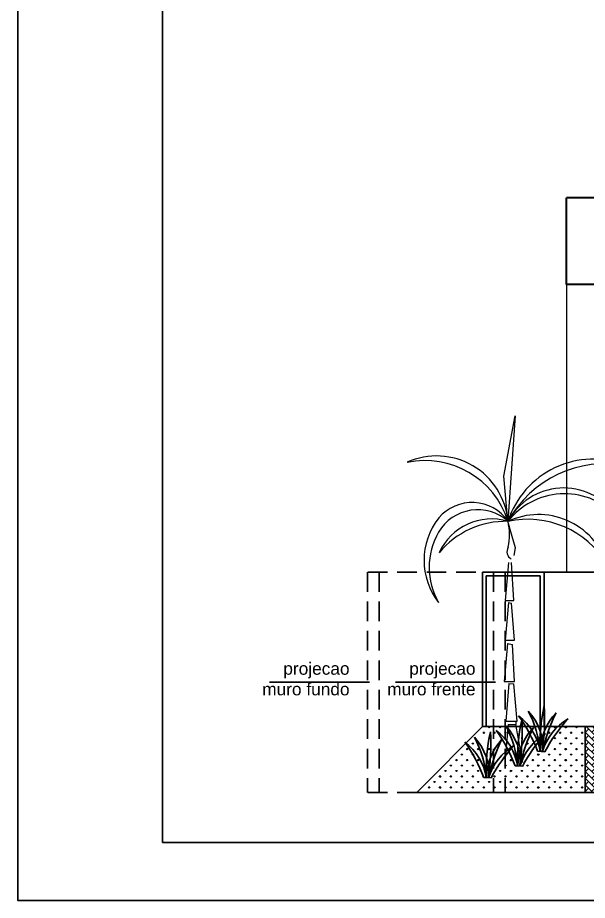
# Model space of a CAD drawing. Extents: x -165 to 197, y 154 to 653.
# Drawn here: x 10.19 to 17.57, y 449.39 to 460.81 of the extents above; entities that cross this region are included whole.
import ezdxf

# ---------------------------------------------------------------- set-up
doc = ezdxf.new("R2010")
doc.units = 0
doc.header["$MEASUREMENT"] = 0
doc.linetypes.add('HIDDEN2', pattern=[4.7625, 3.175, -1.5875])
doc.layers.get('0').update_dxf_attribs({"linetype": 'CONTINUOUS'})
for name, color, linetype, lineweight in [('AIT-LAYOUT', 9, 'CONTINUOUS', 13), ('AIT-PAREDE', 4, 'CONTINUOUS', 30), ('construir', 1, 'CONTINUOUS', 25), ('FININHA', 251, 'CONTINUOUS', 25), ('LAYOUT FIXO', 251, 'CONTINUOUS', 25), ('VEGETAÇÃO', 82, 'CONTINUOUS', 0), ('vista 4', 7, 'CONTINUOUS', 18)]:
    doc.layers.add(name, color=color, linetype=linetype, lineweight=lineweight)
for name, color, linetype in [('AIT-VEGETAÇÃO 25', 92, 'CONTINUOUS'), ('COTA', 1, 'CONTINUOUS'), ('MARGEM', 4, 'CONTINUOUS'), ('PLANTAS', 3, 'CONTINUOUS'), ('PROJECAO', 5, 'HIDDEN2'), ('REVESTIMENTO', 9, 'CONTINUOUS'), ('TEXTO', 190, 'CONTINUOUS')]:
    doc.layers.add(name, color=color, linetype=linetype)
doc.styles.add('ARIAL', font='ARIAL.TTF', dxfattribs={"height": 0.18})

# ---------------------------------------------------------------- blocks, each defined once
blk = doc.blocks.new('ney')
at = {"layer": 'VEGETAÇÃO'}
for p, q in [((-0.033, 0.582), (0.114, 1.364)), ((-0.033, 0.582), (0.114, 1.364)), ((0.114, 1.364), (0.022, 0)), ((0.114, 1.364), (0.022, 0)), ((0.022, 0), (-0.033, 0.582)), ((0.022, 0), (-0.033, 0.582)), ((0.077, -0.195), (0.022, 0)), ((0.077, -0.195), (0.022, 0)), ((0.119, -0.345), (0.077, -0.195)), ((0.119, -0.345), (0.077, -0.195)), ((0.1, -0.442), (0.119, -0.345)), ((0.1, -0.442), (0.119, -0.345)), ((0.027, -0.533), (-0.015, -1.023)), ((0.027, -0.533), (-0.015, -1.023)), ((0.096, -1.023), (0.066, -0.534)), ((0.096, -1.023), (0.066, -0.534)), ((-0.015, -1.023), (0.096, -1.023)), ((-0.015, -1.023), (0.096, -1.023)), ((0.027, -1.05), (-0.015, -1.54)), ((0.027, -1.05), (-0.015, -1.54)), ((0.027, -1.05), (0.069, -1.061)), ((0.027, -1.05), (0.069, -1.061)), ((0.108, -1.54), (0.069, -1.061)), ((0.108, -1.54), (0.069, -1.061)), ((0.016, -1.581), (-0.026, -2.071)), ((0.016, -1.581), (-0.026, -2.071)), ((-0.015, -1.54), (0.108, -1.54)), ((-0.015, -1.54), (0.108, -1.54)), ((0.016, -1.581), (0.079, -1.592)), ((0.016, -1.581), (0.079, -1.592)), ((0.108, -2.071), (0.079, -1.592)), ((0.108, -2.071), (0.079, -1.592)), ((-0.026, -2.071), (0.108, -2.071)), ((-0.026, -2.071), (0.108, -2.071)), ((0.035, -2.098), (-0.007, -2.588)), ((0.035, -2.098), (-0.007, -2.588)), ((0.035, -2.098), (0.098, -2.104)), ((0.035, -2.098), (0.098, -2.104)), ((0.14, -2.588), (0.098, -2.104)), ((0.14, -2.588), (0.098, -2.104)), ((-0.007, -2.588), (0.14, -2.588)), ((-0.007, -2.588), (0.14, -2.588)), ((0.024, -2.629), (-0.018, -3.119)), ((0.024, -2.629), (0.125, -2.628)), ((0.024, -2.629), (0.125, -2.628)), ((0.214, -3.119), (0.125, -2.628))]:
    blk.add_line(p, q, dxfattribs=at)
for centre, radius, start, end in [((-0.901, -0.082), 0.927, 5.0581, 114.2818), ((-0.901, -0.082), 0.927, 5.0581, 114.2818), ((1.126, -0.354), 1.159, 68.2647, 162.2163), ((1.126, -0.354), 1.159, 68.2647, 162.2163), ((-1.053, -0.342), 1.128, 17.6167, 101.7232), ((-1.053, -0.342), 1.128, 17.6167, 101.7232), ((1.29, -0.703), 1.45, 79.4745, 151.0064), ((1.29, -0.703), 1.45, 79.4745, 151.0064), ((0.744, -0.388), 0.819, 35.6079, 151.7657), ((0.756, -0.578), 0.934, 45.5975, 141.7761), ((-0.442, -0.323), 0.566, 34.7913, 139.7165), ((-0.369, -0.441), 0.59, 48.429, 149.2624), ((-0.369, -0.441), 0.59, 48.429, 149.2624), ((-0.175, -0.505), 0.889, 141.925, 217.9539), ((-0.188, -0.721), 0.751, 73.7271, 155.1953), ((0, -1.134), 1.134, 88.867, 140.0555), ((0.417, -0.845), 0.932, 18.1814, 115.0633), ((0.275, -1.175), 1.201, 31.1258, 102.1188), ((-0.729, -0.172), 0.771, 347.8049, 12.8913), ((-0.729, -0.172), 0.771, 347.8049, 12.8913), ((-0.09, -0.596), 0.909, 149.8671, 210.1329), ((0.122, -0.392), 0.113, 149.8689, 238.0736), ((0.122, -0.392), 0.113, 149.8689, 238.0736)]:
    blk.add_arc(centre, radius, start, end, dxfattribs=at)
at = {"layer": 'vista 4'}
blk.add_line((0.122, -2.588), (0.122, -2.629), dxfattribs=at)

msp = doc.modelspace()

# ---------------------------------------------------------------- hatches: boundary and pattern name
at = {"layer": 'AIT-VEGETAÇÃO 25'}
h = msp.add_hatch(dxfattribs=at)
h.set_pattern_fill('GRASS', color=256, scale=0.1, style=0)
h.set_pattern_definition([(90, (98.745036, -3.75195), (-0.070710678, 0.070710678), [0.01875, -0.122671356]), (45, (98.74504, -3.75195), (-0.070710678, 0.070710678), [0.01875, -0.08125]), (135, (98.74504, -3.75195), (-0.070710678, -0.070710678), [0.01875, -0.08125])])
edge = h.paths.add_edge_path()
edge.add_line((17.537, 451.641), (17.231, 451.641))
edge.add_ellipse((18.757, 450.412), major_axis=(1.768, 0.845), ratio=1, start_angle=115.6076, end_angle=126.9472)
edge.add_line((17.019, 451.317), (16.985, 451.319))
edge.add_ellipse((17.797, 451.061), major_axis=(-0.797, 0.301), ratio=0.933998, start_angle=3.2264, end_angle=3.2318)
edge.add_ellipse((16.133, 451.394), major_axis=(0.855, -0.037), ratio=0.855145, start_angle=-3.0029, end_angle=-2.9972)
edge.add_line((16.985, 451.319), (16.924, 451.323))
edge.add_ellipse((15.089, 450.634), major_axis=(-1.653, 1.052), ratio=1, start_angle=233.0528, end_angle=235.3038)
edge.add_ellipse((18.466, 450.222), major_axis=(1.768, 0.845), ratio=1, start_angle=117.7315, end_angle=126.9472)
edge.add_line((16.728, 451.128), (16.694, 451.13))
edge.add_ellipse((17.506, 450.871), major_axis=(-0.797, 0.301), ratio=0.933998, start_angle=3.2264, end_angle=3.2318)
edge.add_ellipse((15.842, 451.205), major_axis=(0.855, -0.037), ratio=0.855145, start_angle=-3.0029, end_angle=-2.9972)
edge.add_line((16.694, 451.13), (16.633, 451.134))
edge.add_ellipse((14.798, 450.445), major_axis=(-1.653, 1.052), ratio=1, start_angle=233.0528, end_angle=239.031)
edge.add_ellipse((18.061, 450.072), major_axis=(1.768, 0.845), ratio=1, start_angle=114.8693, end_angle=116.9428)
edge.add_ellipse((18.061, 450.072), major_axis=(1.768, 0.845), ratio=1, start_angle=116.9428, end_angle=126.9472)
edge.add_line((16.323, 450.977), (16.289, 450.979))
edge.add_ellipse((17.101, 450.721), major_axis=(-0.797, 0.301), ratio=0.933998, start_angle=3.2264, end_angle=3.2318)
edge.add_ellipse((15.437, 451.055), major_axis=(0.855, -0.037), ratio=0.855145, start_angle=-3.0029, end_angle=-2.9972)
edge.add_line((16.289, 450.979), (16.228, 450.983))
edge.add_ellipse((14.393, 450.294), major_axis=(-1.653, 1.052), ratio=1, start_angle=233.0528, end_angle=247.7349)
edge.add_line((15.993, 451.426), (15.359, 450.791))
edge.add_line((15.359, 450.791), (17.537, 450.791))
edge.add_line((17.537, 450.791), (17.537, 451.641))
edge = h.paths.add_edge_path(flags=17)
edge.add_ellipse((15.83, 450.973), major_axis=(0.828, 0.203), ratio=0.933998, start_angle=382.3567, end_angle=396.1023, ccw=False)
edge.add_line((16.523, 451.454), (16.536, 451.604))
edge.add_ellipse((15.371, 451.038), major_axis=(-0.859, 0.97), ratio=1, start_angle=254.3612, end_angle=256.208)
edge.add_line((16.518, 451.641), (16.209, 451.641))
edge.add_line((16.209, 451.641), (15.997, 451.429))
edge.add_ellipse((15.425, 450.822), major_axis=(0.828, 0.203), ratio=0.933998, start_angle=359.2255, end_angle=394.7513, ccw=False)
edge.add_ellipse((18.116, 451.07), major_axis=(0.129, 2.228), ratio=0.833333, start_angle=88.5241, end_angle=94.1248)
edge.add_ellipse((14.966, 450.888), major_axis=(-0.859, 0.97), ratio=1, start_angle=234.1706, end_angle=256.808)
edge.add_ellipse((15.437, 451.055), major_axis=(0.855, -0.037), ratio=0.855145, start_angle=17.1188, end_angle=40.6586, ccw=False)
edge.add_ellipse((18.116, 451.07), major_axis=(0.129, 2.228), ratio=0.833333, start_angle=79.6777, end_angle=88.5241, ccw=False)
edge.add_ellipse((14.398, 451.357), major_axis=(0.133, 2.299), ratio=0.833333, start_angle=269.8489, end_angle=278.1863, ccw=False)
edge.add_ellipse((17.113, 450.958), major_axis=(-0.849, 0.07), ratio=0.933998, start_angle=-35.8742, end_angle=-15.7234, ccw=False)
edge.add_ellipse((14.798, 450.445), major_axis=(-1.653, 1.052), ratio=1, start_angle=244.331, end_angle=248.3014)
edge = h.paths.add_edge_path(flags=17)
edge.add_line((16.701, 451.641), (16.648, 451.641))
edge.add_line((16.648, 451.641), (16.677, 451.479))
edge.add_ellipse((18.521, 451.22), major_axis=(0.129, 2.228), ratio=0.833333, start_angle=81.8755, end_angle=86.0934, ccw=False)
edge = h.paths.add_edge_path(flags=17)
edge.add_line((16.771, 451.641), (16.721, 451.641))
edge.add_ellipse((14.803, 451.507), major_axis=(0.133, 2.299), ratio=0.833333, start_angle=269.8489, end_angle=276.0966, ccw=False)
edge.add_ellipse((17.517, 451.108), major_axis=(-0.849, 0.07), ratio=0.933998, start_angle=-29.9328, end_angle=-15.7234, ccw=False)
edge.add_ellipse((15.089, 450.634), major_axis=(-1.653, 1.052), ratio=1, start_angle=240.8184, end_angle=243.398)
edge = h.paths.add_edge_path(flags=17)
edge.add_ellipse((15.089, 450.634), major_axis=(-1.653, 1.052), ratio=1, start_angle=236.6, end_angle=240.0334)
edge.add_ellipse((18.619, 450.749), major_axis=(1.467, 1.299), ratio=1, start_angle=114.6479, end_angle=124.0639)
edge.add_line((16.721, 451.237), (16.726, 451.213))
edge.add_ellipse((17.506, 450.871), major_axis=(-0.797, 0.301), ratio=0.933998, start_angle=-22.5941, end_angle=-3.2019, ccw=False)
edge = h.paths.add_edge_path(flags=17)
edge.add_ellipse((15.662, 451.228), major_axis=(-0.859, 0.97), ratio=1, start_angle=239.9133, end_angle=247.0879)
edge.add_line((16.89, 451.641), (16.816, 451.641))
edge.add_ellipse((16.121, 451.162), major_axis=(0.828, 0.203), ratio=0.933998, start_angle=378.7568, end_angle=382.1542, ccw=False)
edge.add_ellipse((17.517, 451.108), major_axis=(-0.849, 0.07), ratio=0.933998, start_angle=-36.1023, end_angle=-33.3381, ccw=False)
edge.add_ellipse((18.619, 450.749), major_axis=(1.467, 1.299), ratio=1, start_angle=111.6986, end_angle=112.9848)
edge.add_ellipse((16.121, 451.162), major_axis=(0.828, 0.203), ratio=0.933998, start_angle=367.9597, end_angle=377.9044, ccw=False)
edge.add_ellipse((17.506, 450.871), major_axis=(-0.797, 0.301), ratio=0.933998, start_angle=-27.7994, end_angle=-26.18, ccw=False)
edge = h.paths.add_edge_path(flags=17)
edge.add_line((16.966, 451.641), (16.935, 451.641))
edge.add_ellipse((16.133, 451.394), major_axis=(0.855, -0.037), ratio=0.855145, start_angle=17.1188, end_angle=22.6086, ccw=False)
edge.add_ellipse((18.812, 451.41), major_axis=(0.129, 2.228), ratio=0.833333, start_angle=86.7948, end_angle=88.5241, ccw=False)
edge = h.paths.add_edge_path(flags=16)
edge.add_line((17.036, 451.641), (17.012, 451.641))
edge.add_ellipse((15.094, 451.696), major_axis=(0.133, 2.299), ratio=0.833333, start_angle=269.8489, end_angle=271.38, ccw=False)
edge.add_ellipse((17.809, 451.298), major_axis=(-0.849, 0.07), ratio=0.933998, start_angle=-20.5347, end_angle=-15.7234, ccw=False)
edge = h.paths.add_edge_path(flags=17)
edge.add_line((17.186, 451.641), (17.081, 451.641))
edge.add_ellipse((18.911, 450.939), major_axis=(1.467, 1.299), ratio=1, start_angle=117.4612, end_angle=126.5657)
edge.add_ellipse((17.797, 451.061), major_axis=(-0.797, 0.301), ratio=0.933998, start_angle=-24.297, end_angle=1.4328, ccw=False)
at = {"layer": 'REVESTIMENTO'}
h = msp.add_hatch(dxfattribs=at)
h.set_pattern_fill('AR-HBONE', color=256, scale=0.015, style=0)
h.set_pattern_definition([(45, (98.745036, -3.75195), (0, 0.084852814), [0.18, -0.06]), (135, (98.78746, -3.70952), (0, 0.084852814), [0.18, -0.06])])
h.paths.add_polyline_path([(18.437, 450.791), (18.437, 451.641), (17.537, 451.641), (17.537, 450.791)])
h.paths.add_polyline_path([(20.037, 450.791), (20.037, 451.641), (19.137, 451.641), (19.137, 450.791)])
h.paths.add_polyline_path([(20.013, 451.627, 1.107599), (19.807, 451.562, 0.661641), (19.639, 451.625, 1.155179), (19.428, 451.705, 0.330223), (19.532, 451.753, 0.853346), (19.743, 451.673, 1.182021), (19.957, 451.749, 1.531422), (20.117, 451.675, 1.454659), (20.285, 451.612, 0.907234), (20.372, 451.751, 0.922555), (20.544, 451.798, 1.473302), (20.673, 451.627, 1.589075), (20.758, 451.874, 0.507744), (20.732, 451.769, 0.528854), (20.532, 451.642, -1.79987), (20.765, 451.671, -1.56505), (20.537, 451.738, -1.395369), (20.379, 451.61, 0.70639), (20.259, 451.514, 0.799938), (20.182, 451.687, 1.014614), (19.907, 451.753, -1.652197), (20.147, 451.759, 0.738866), (20.331, 451.751, 0.7049), (20.2, 451.584, 0.855001)], flags=17)

# ---------------------------------------------------------------- linework, layer by layer
msp.add_lwpolyline([(10.195, 493.944), (73.195, 493.944), (73.195, 449.394), (10.195, 449.394)], close=True)
at = {"layer": 'AIT-LAYOUT'}
msp.add_line((17.297, 457.361), (17.297, 453.641), dxfattribs=at)
at = {"layer": 'AIT-PAREDE'}
for p, q in [((28.281, 458.481), (17.297, 458.481)), ((17.297, 457.361), (17.297, 458.481)), ((28.281, 457.361), (17.297, 457.361))]:
    msp.add_line(p, q, dxfattribs=at)
at = {"layer": 'AIT-VEGETAÇÃO 25'}
for p, q in [((16.209, 451.641), (15.359, 450.791)), ((16.209, 451.641), (27.437, 451.641)), ((16.209, 451.641), (27.437, 451.641)), ((29.307, 450.791), (15.359, 450.791))]:
    msp.add_line(p, q, dxfattribs=at)
at = {"layer": 'COTA'}
for p, q in [((13.453, 452.216), (14.75, 452.216)), ((15.083, 452.216), (16.38, 452.216))]:
    msp.add_line(p, q, dxfattribs=at)
at = {"layer": 'FININHA'}
for p, q in [((16.209, 453.641), (18.547, 453.641)), ((16.209, 453.641), (16.209, 451.641)), ((17.007, 453.641), (17.007, 451.641)), ((16.259, 453.591), (16.957, 453.591)), ((16.259, 453.591), (16.259, 451.641)), ((16.957, 453.591), (16.957, 451.641))]:
    msp.add_line(p, q, dxfattribs=at)
at = {"layer": 'LAYOUT FIXO'}
msp.add_line((17.537, 451.641), (17.537, 450.791), dxfattribs=at)
at = {"layer": 'MARGEM'}
msp.add_lwpolyline([(12.07, 493.194), (72.445, 493.194), (72.445, 450.144), (12.07, 450.144)], close=True, dxfattribs=at)
at = {"layer": 'PLANTAS', "linetype": 'Continuous'}
for p, q in [((17.019, 451.317), (16.924, 451.323)), ((16.728, 451.128), (16.633, 451.134)), ((16.323, 450.977), (16.228, 450.983))]:
    msp.add_line(p, q, dxfattribs=at)
for centre, major_axis, ratio, start_param, end_param in [((18.812, 451.41), (0.129, 2.228), 0.833333, 1.390638, 1.658519), ((15.094, 451.696), (0.133, 2.299), 0.833333, 4.595921, 4.855267), ((16.133, 451.394), (0.855, -0.037), 0.855145, -0.052411, 0.709627), ((15.662, 451.228), (-0.859, 0.97), 1, 4.05975, 4.482144), ((17.809, 451.298), (-0.849, 0.07), 0.933998, -0.630104, 0.058566), ((18.911, 450.939), (1.467, 1.299), 1, 1.949509, 2.221406), ((18.521, 451.22), (0.129, 2.228), 0.833333, 1.390638, 1.658519), ((14.803, 451.507), (0.133, 2.299), 0.833333, 4.595921, 4.855267), ((17.797, 451.061), (-0.797, 0.301), 0.933998, -0.630104, 0.056406), ((18.757, 450.412), (1.768, 0.845), 1, 1.949509, 2.215647), ((18.116, 451.07), (0.129, 2.228), 0.833333, 1.390638, 1.658519), ((14.398, 451.357), (0.133, 2.299), 0.833333, 4.595921, 4.855267), ((15.842, 451.205), (0.855, -0.037), 0.855145, -0.052411, 0.709627), ((15.371, 451.038), (-0.859, 0.97), 1, 4.05975, 4.482144), ((17.517, 451.108), (-0.849, 0.07), 0.933998, -0.630104, 0.058566), ((18.619, 450.749), (1.467, 1.299), 1, 1.949509, 2.221406), ((15.437, 451.055), (0.855, -0.037), 0.855145, -0.052411, 0.709627), ((14.966, 450.888), (-0.859, 0.97), 1, 4.05975, 4.482144), ((17.113, 450.958), (-0.849, 0.07), 0.933998, -0.630104, 0.058566), ((18.215, 450.599), (1.467, 1.299), 1, 1.949509, 2.221406), ((17.506, 450.871), (-0.797, 0.301), 0.933998, -0.630104, 0.056406), ((18.466, 450.222), (1.768, 0.845), 1, 1.949509, 2.215647), ((17.101, 450.721), (-0.797, 0.301), 0.933998, -0.630104, 0.056406), ((18.061, 450.072), (1.768, 0.845), 1, 1.949509, 2.215647)]:
    msp.add_ellipse(centre, major_axis=major_axis, ratio=ratio, start_param=start_param, end_param=end_param, dxfattribs=at)
at = {"layer": 'PLANTAS', "linetype": 'Continuous', "extrusion": (0, 0, -1)}
for centre, major_axis, ratio, start_param, end_param in [((15.089, 450.634), (-1.653, 1.052), 1, 1.949509, 2.215647), ((16.121, 451.162), (0.828, 0.203), 0.933998, -0.630104, 0.056311), ((14.798, 450.445), (-1.653, 1.052), 1, 1.949509, 2.215647), ((15.83, 450.973), (0.828, 0.203), 0.933998, -0.630104, 0.056311), ((14.393, 450.294), (-1.653, 1.052), 1, 1.949509, 2.215647), ((15.425, 450.822), (0.828, 0.203), 0.933998, -0.630104, 0.056311)]:
    msp.add_ellipse(centre, major_axis=major_axis, ratio=ratio, start_param=start_param, end_param=end_param, dxfattribs=at)
at = {"layer": 'PROJECAO', "ltscale": 0.08}
for p, q in [((14.722, 453.641), (14.722, 450.791)), ((16.504, 453.641), (14.722, 453.641)), ((14.872, 453.641), (14.872, 450.791)), ((16.353, 453.641), (16.353, 450.791)), ((16.504, 453.641), (16.504, 450.791)), ((16.504, 450.791), (14.722, 450.791))]:
    msp.add_line(p, q, dxfattribs=at)

# ---------------------------------------------------------------- block references
at = {"layer": 'construir'}
msp.add_blockref('ney', (16.518, 454.298), dxfattribs=at)

# ---------------------------------------------------------------- texts
at = {"layer": 'TEXTO', "char_height": 0.2, "width": 4.41231, "attachment_point": 3, "style": 'ARIAL'}
for s, insert in [('{\\fArial|b0|i0|c238|p34;\\H0.8x;projecao \\Pmuro\\fArial|b0|i0|c0|p34; fundo}', (14.49, 452.473)), ('{\\fArial|b0|i0|c238|p34;\\H0.8x;projecao \\Pmuro\\fArial|b0|i0|c0|p34; frente}', (16.12, 452.473))]:
    msp.add_mtext(s, dxfattribs=dict(at, insert=insert))

doc.saveas('drawing.dxf')
